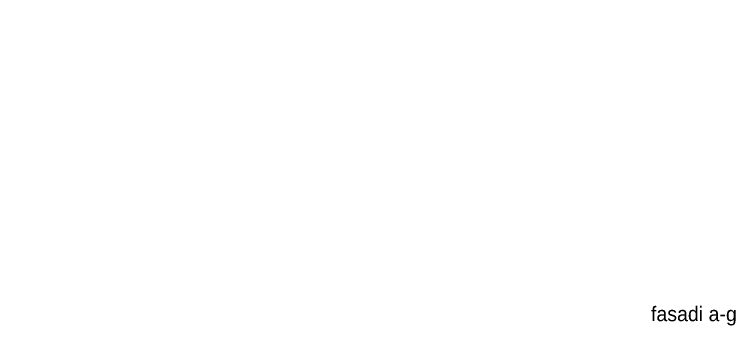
# Model space of a CAD drawing. Header units: millimetres. Extents: x 475206255 to 476720147, y 4620882299 to 4621447368.
# Drawn here: x 475404976 to 475434572, y 4621104325 to 4621117090 of the extents above; entities that cross this region are included whole.
import ezdxf

# ---------------------------------------------------------------- set-up
doc = ezdxf.new("R2010")
doc.units = ezdxf.units.MM
doc.header["$MEASUREMENT"] = 0
doc.layers.add('Annotation - Text_Pen_No__7_Pen_No__7_Pen_No__4', color=7, linetype='Continuous', lineweight=0)
doc.layers.add('zoma_Pen_No__142', color=142, linetype='Continuous', lineweight=0)
doc.layers.add('zoma', color=7, linetype='Continuous')
doc.styles.add('GENERATED_STYLE_2', font='arial.ttf')
doc.styles.add('GENERATED_STYLE_4', font='ACADMTAV.TTF')
doc.dimstyles.new('GENERATED_STYLE__3', dxfattribs={"dimtxt": 200, "dimasz": 64.421331, "dimexe": 0.18, "dimexo": 3, "dimgap": 0, "dimtad": 1, "dimtih": 1, "dimtoh": 1, "dimlfac": 0.001, "dimzin": 0, "dimdsep": 46, "dimtxsty": 'GENERATED_STYLE_2', "dimblk": 'ARROWHEAD_2', "dimblk1": 'ARROWHEAD_2', "dimblk2": 'ARROWHEAD_2', "dimcen": 0.09, "dimclrd": 142, "dimclre": 142, "dimclrt": 142, "dimadec": 0, "dimazin": 0, "dimtfac": 1, "dimtdec": 4, "dimtmove": 0, "dimatfit": 3, "dimfxl": 1, "dimtolj": 1, "dimtzin": 0, "dimarcsym": 0})

# ---------------------------------------------------------------- blocks, each defined once
blk = doc.blocks.new('*D1506', base_point=(475826096, 4621095193))
at = {"layer": 'zoma_Pen_No__142', "color": 142, "linetype": 'Continuous', "lineweight": 0, "transparency": 16777216}
for p, q in [((475365474, 4621125736), (475365516, 4621125736)), ((475365540, 4621125778), (475365491, 4621125693)), ((475365516, 4621125672), (475365516, 4621125799)), ((475365516, 4621125736), (475427816, 4621125736)), ((475427791, 4621125693), (475427840, 4621125778)), ((475427816, 4621125672), (475427816, 4621125799)), ((475427816, 4621125736), (475427857, 4621125736))]:
    blk.add_line(p, q, dxfattribs=at)
at = {"layer": 'zoma_Pen_No__142', "color": 142, "lineweight": 0, "transparency": 16777216, "insert": (475396323, 4621125776), "char_height": 200, "attachment_point": 7, "style": 'GENERATED_STYLE_2'}
blk.add_mtext('\\A1;{\\pql;\\fArial|b0|i0|c204|p0;\\W1.000000;62.30}', dxfattribs=at)
blk = doc.blocks.new('ARROWHEAD_2')
at = {"color": 0, "linetype": 'Continuous', "lineweight": 0}
for p, q in [((0, 0), (-1, 0)), ((-0.38, -0.66), (0.38, 0.66))]:
    blk.add_line(p, q, dxfattribs=at)

msp = doc.modelspace()

# ---------------------------------------------------------------- texts
at = {"layer": 'Annotation - Text_Pen_No__7_Pen_No__7_Pen_No__4', "color": 7, "linetype": 'Continuous', "lineweight": 0, "insert": (475434623.631, 4621105105.592), "char_height": 600, "attachment_point": 3, "style": 'GENERATED_STYLE_4'}
msp.add_mtext('\\A1;{\\pqr;\\fAcadMtavr|b0|i0|c0|p0;\\W1.000000;fasadi\\fAcadMtavr|b0|i0|c0|p0;\\W1.000000; a-g}', dxfattribs=at)

# ---------------------------------------------------------------- dimensions: what is measured, and where the dimension line sits
at = {"layer": 'zoma', "color": 142, "linetype": 'Continuous', "lineweight": 0}
dim = msp.add_linear_dim(base=(475427815.788, 4621125735.869), p1=(475365515.788, 4621109401.081), p2=(475427815.788, 4621127940.179), dimstyle='GENERATED_STYLE__3', dxfattribs=at)
dim.commit()
dim.dimension.update_dxf_attribs({"geometry": '*D1506', "text_midpoint": (475396657.615, 4621125875.869), "dimtype": 160})

doc.saveas('drawing.dxf')
